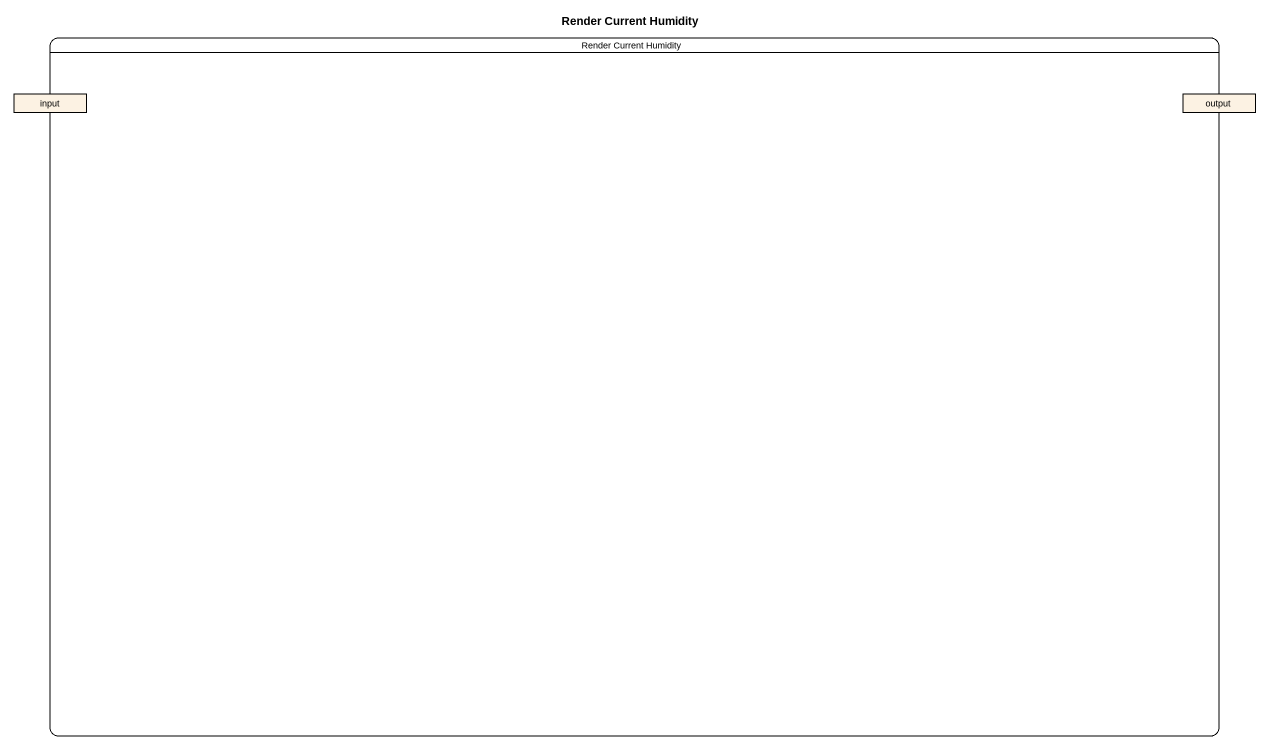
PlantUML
@startuml
title Render Current Humidity
hide empty description
state "Render Current Humidity" as Render_Current_Humidity {
  state input <<object>>
  state output <<object>>
}
@enduml
